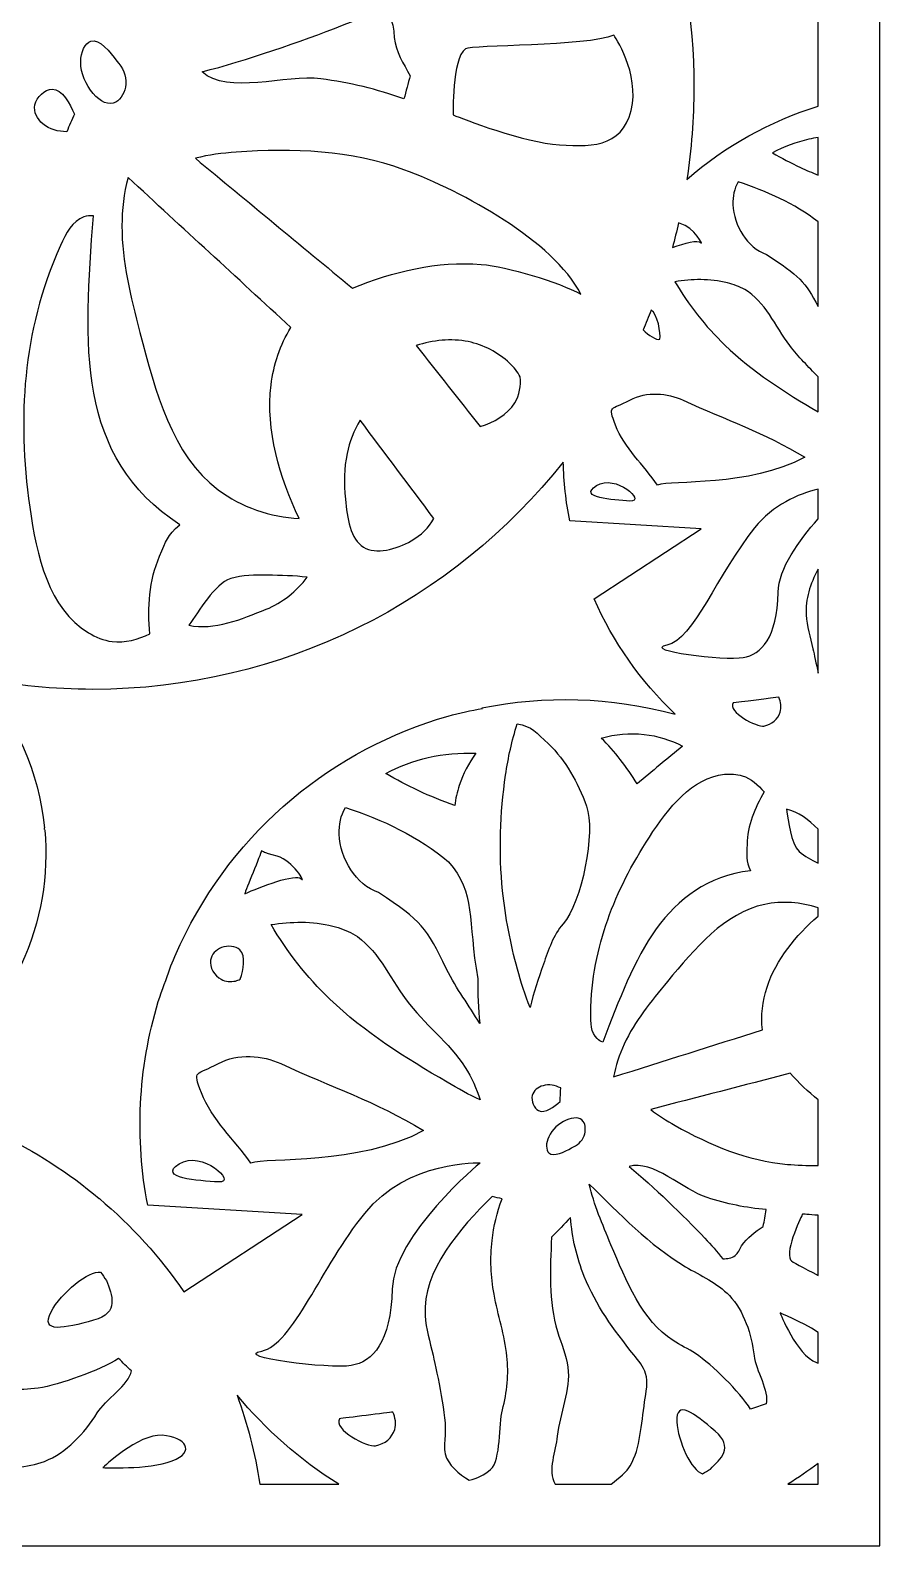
# Model space of a CAD drawing. Header units: centimetres. Extents: x -9.2 to 2.6, y -11.7 to 11.9.
# Drawn here: x -3.39 to 2.58, y -11.68 to -1.03 of the extents above; entities that cross this region are included whole.
import ezdxf

# ---------------------------------------------------------------- set-up
doc = ezdxf.new("R2010")
doc.units = ezdxf.units.CM
doc.header["$MEASUREMENT"] = 0
doc.layers.add('layer 1', color=7, linetype='Continuous')

msp = doc.modelspace()

# ---------------------------------------------------------------- linework, layer by layer
at = {"layer": 'layer 1', "color": 30}
for points, knots in [([(-9.24552, 11.89892), (-9.24552, 11.89892), (2.57773, 11.89892), (2.57773, 11.89892), (2.57773, 11.89892), (2.57773, 11.89892), (2.57773, -11.68274), (2.57773, -11.68274), (2.57773, -11.68274), (2.57773, -11.68274), (-9.24552, -11.68274), (-9.24552, -11.68274), (-9.24552, -11.68274), (-9.24552, -11.68274), (-9.24552, 11.89892), (-9.24552, 11.89892)], [0, 0, 0, 0, 0.2, 0.2, 0.2, 0.2, 0.4, 0.4, 0.4, 0.4, 0.6, 0.6, 0.6, 0.6, 1, 1, 1, 1]), ([(2.14501, 0.64787), (2.14501, 0.64787), (2.14501, -1.55919), (2.14501, -1.55919), (2.14501, -1.55919), (1.80773, -1.66416), (1.49268, -1.8389), (1.22296, -2.07492), (1.22296, -2.07492), (1.25539, -1.86361), (1.27225, -1.64718), (1.27225, -1.42678), (1.27225, -1.42678), (1.27225, -0.45557), (0.94571, 0.43924), (0.39686, 1.15359), (0.39686, 1.15359), (0.53638, 1.04793), (0.68902, 0.95518), (0.85385, 0.87799), (0.85385, 0.87799), (1.27171, 0.68229), (1.71582, 0.61067), (2.14501, 0.64787)], [0, 0, 0, 0, 0.14285714, 0.14285714, 0.14285714, 0.14285714, 0.28571429, 0.28571429, 0.28571429, 0.28571429, 0.42857143, 0.42857143, 0.42857143, 0.42857143, 0.57142857, 0.57142857, 0.57142857, 0.57142857, 0.71428571, 0.71428571, 0.71428571, 0.71428571, 1, 1, 1, 1]), ([(-1.34877, -1.36731), (-1.14976, -1.39253), (-0.95354, -1.44014), (-0.76544, -1.50835), (-0.76544, -1.50835), (-0.75077, -1.45381), (-0.73598, -1.3993), (-0.7213, -1.34473), (-0.7213, -1.34473), (-0.7687, -1.26022), (-0.82243, -1.17519), (-0.83377, -1.07671), (-0.83377, -1.07671), (-0.83827, -1.03752), (-0.83613, -0.99621), (-0.85254, -0.96262), (-0.85254, -0.96262), (-0.87063, -0.9258), (-0.91107, -0.89824), (-0.94975, -0.88121), (-0.94975, -0.88121), (-1.03014, -0.92219), (-1.1134, -0.95749), (-1.19746, -0.99062), (-1.19746, -0.99062), (-1.48837, -1.10532), (-1.88158, -1.2407), (-2.18447, -1.31757), (-2.18447, -1.31757), (-2.00619, -1.48263), (-1.59609, -1.33609), (-1.34877, -1.36731)], [0, 0, 0, 0, 0.11111111, 0.11111111, 0.11111111, 0.11111111, 0.22222222, 0.22222222, 0.22222222, 0.22222222, 0.33333333, 0.33333333, 0.33333333, 0.33333333, 0.44444444, 0.44444444, 0.44444444, 0.44444444, 0.55555556, 0.55555556, 0.55555556, 0.55555556, 0.66666667, 0.66666667, 0.66666667, 0.66666667, 0.77777778, 0.77777778, 0.77777778, 0.77777778, 1, 1, 1, 1]), ([(-0.41897, -1.62123), (-0.41897, -1.62123), (-0.42991, -1.22591), (-0.33325, -1.1567), (-0.33325, -1.1567), (-0.29046, -1.12605), (0.51642, -1.1411), (0.7099, -1.06022), (0.7099, -1.06022), (0.7099, -1.06022), (0.89565, -1.3278), (0.83116, -1.58977), (0.83116, -1.58977), (0.76668, -1.85174), (0.53898, -1.8528), (0.27834, -1.82539), (0.27834, -1.82539), (0.01772, -1.79791), (-0.41897, -1.62123), (-0.41897, -1.62123)], [0, 0, 0, 0, 0.16666667, 0.16666667, 0.16666667, 0.16666667, 0.33333333, 0.33333333, 0.33333333, 0.33333333, 0.5, 0.5, 0.5, 0.5, 0.66666667, 0.66666667, 0.66666667, 0.66666667, 1, 1, 1, 1]), ([(-2.78201, -1.24283), (-2.82887, -1.17825), (-2.90613, -1.08379), (-2.96602, -1.10184), (-2.96602, -1.10184), (-3.00654, -1.11405), (-3.03578, -1.17923), (-3.03649, -1.24795), (-3.03649, -1.24795), (-3.03797, -1.40733), (-2.88561, -1.58586), (-2.78927, -1.53165), (-2.78927, -1.53165), (-2.75246, -1.51093), (-2.72382, -1.45631), (-2.72023, -1.40555), (-2.72023, -1.40555), (-2.71567, -1.34221), (-2.74285, -1.28808), (-2.78201, -1.24283)], [0, 0, 0, 0, 0.16666667, 0.16666667, 0.16666667, 0.16666667, 0.33333333, 0.33333333, 0.33333333, 0.33333333, 0.5, 0.5, 0.5, 0.5, 0.66666667, 0.66666667, 0.66666667, 0.66666667, 1, 1, 1, 1]), ([(-3.08167, -1.61463), (-3.11263, -1.54314), (-3.1656, -1.43876), (-3.23762, -1.44037), (-3.23762, -1.44037), (-3.28801, -1.44145), (-3.34779, -1.49451), (-3.35922, -1.55018), (-3.35922, -1.55018), (-3.36932, -1.59943), (-3.3416, -1.65069), (-3.3033, -1.68404), (-3.3033, -1.68404), (-3.25648, -1.72474), (-3.19388, -1.73874), (-3.13484, -1.73894), (-3.13484, -1.73894), (-3.1171, -1.69749), (-3.09936, -1.65604), (-3.08167, -1.61463)], [0, 0, 0, 0, 0.16666667, 0.16666667, 0.16666667, 0.16666667, 0.33333333, 0.33333333, 0.33333333, 0.33333333, 0.5, 0.5, 0.5, 0.5, 0.66666667, 0.66666667, 0.66666667, 0.66666667, 1, 1, 1, 1]), ([(2.14501, -1.77902), (2.14501, -1.77902), (2.14501, -2.04384), (2.14501, -2.04384), (2.14501, -2.04384), (2.10292, -2.02699), (2.0613, -2.00899), (2.02022, -1.98982), (2.02022, -1.98982), (1.9537, -1.95869), (1.88854, -1.92453), (1.82528, -1.8872), (1.82528, -1.8872), (1.9055, -1.84464), (1.99162, -1.812), (2.08042, -1.79163), (2.08042, -1.79163), (2.10181, -1.78673), (2.12334, -1.78252), (2.14501, -1.77902)], [0, 0, 0, 0, 0.16666667, 0.16666667, 0.16666667, 0.16666667, 0.33333333, 0.33333333, 0.33333333, 0.33333333, 0.5, 0.5, 0.5, 0.5, 0.66666667, 0.66666667, 0.66666667, 0.66666667, 1, 1, 1, 1]), ([(0.47846, -2.88132), (0.31813, -2.79451), (-0.03917, -2.68749), (-0.22242, -2.672), (-0.22242, -2.672), (-0.53035, -2.64614), (-0.84354, -2.72217), (-1.12647, -2.84012), (-1.12647, -2.84012), (-1.49461, -2.5353), (-1.86277, -2.23059), (-2.23086, -1.9258), (-2.23086, -1.9258), (-2.13769, -1.90002), (-2.04122, -1.89026), (-1.94391, -1.88313), (-1.94391, -1.88313), (-1.54684, -1.854), (-1.13588, -1.86909), (-0.76627, -2.00621), (-0.76627, -2.00621), (-0.34588, -2.1622), (0.28027, -2.50384), (0.47846, -2.88132)], [0, 0, 0, 0, 0.14285714, 0.14285714, 0.14285714, 0.14285714, 0.28571429, 0.28571429, 0.28571429, 0.28571429, 0.42857143, 0.42857143, 0.42857143, 0.42857143, 0.57142857, 0.57142857, 0.57142857, 0.57142857, 0.71428571, 0.71428571, 0.71428571, 0.71428571, 1, 1, 1, 1]), ([(-2.70401, -2.06135), (-2.32252, -2.41286), (-1.94096, -2.76438), (-1.55946, -3.11592), (-1.55946, -3.11592), (-1.636, -3.2359), (-1.68121, -3.37689), (-1.69886, -3.51954), (-1.69886, -3.51954), (-1.73832, -3.84042), (-1.63831, -4.17001), (-1.50122, -4.45922), (-1.50122, -4.45922), (-1.70217, -4.45014), (-1.91085, -4.37766), (-2.06999, -4.25745), (-2.06999, -4.25745), (-2.39597, -4.01128), (-2.51421, -3.56494), (-2.62086, -3.15093), (-2.62086, -3.15093), (-2.68645, -2.89632), (-2.74766, -2.65395), (-2.74712, -2.40149), (-2.74712, -2.40149), (-2.74685, -2.28751), (-2.73406, -2.17158), (-2.70401, -2.06135)], [0, 0, 0, 0, 0.125, 0.125, 0.125, 0.125, 0.25, 0.25, 0.25, 0.25, 0.375, 0.375, 0.375, 0.375, 0.5, 0.5, 0.5, 0.5, 0.625, 0.625, 0.625, 0.625, 0.75, 0.75, 0.75, 0.75, 1, 1, 1, 1]), ([(2.14501, -2.37216), (2.14501, -2.37216), (2.14501, -2.96855), (2.14501, -2.96855), (2.14501, -2.96855), (2.05644, -2.79493), (2.00939, -2.75168), (1.7824, -2.60123), (1.7824, -2.60123), (1.64721, -2.55546), (1.55263, -2.39844), (1.5468, -2.25152), (1.5468, -2.25152), (1.54455, -2.19442), (1.55575, -2.13885), (1.58331, -2.09172), (1.58331, -2.09172), (1.78217, -2.15574), (1.97847, -2.24416), (2.14501, -2.37216)], [0, 0, 0, 0, 0.16666667, 0.16666667, 0.16666667, 0.16666667, 0.33333333, 0.33333333, 0.33333333, 0.33333333, 0.5, 0.5, 0.5, 0.5, 0.66666667, 0.66666667, 0.66666667, 0.66666667, 1, 1, 1, 1]), ([(-2.9472, -2.33158), (-3.01736, -3.23313), (-3.07185, -4.02919), (-2.34046, -4.50245), (-2.34046, -4.50245), (-2.42972, -4.58039), (-2.43564, -4.61462), (-2.48299, -4.72434), (-2.48299, -4.72434), (-2.55627, -4.89422), (-2.56919, -5.08791), (-2.55075, -5.27041), (-2.55075, -5.27041), (-2.6325, -5.30892), (-2.72664, -5.33566), (-2.81649, -5.32416), (-2.81649, -5.32416), (-2.87526, -5.31671), (-2.9321, -5.29291), (-2.98265, -5.26242), (-2.98265, -5.26242), (-3.26079, -5.09443), (-3.34735, -4.72251), (-3.395, -4.37843), (-3.395, -4.37843), (-3.44012, -4.05291), (-3.45034, -3.75222), (-3.4211, -3.4562), (-3.4211, -3.4562), (-3.39117, -3.15211), (-3.3196, -2.85299), (-3.17931, -2.54002), (-3.17931, -2.54002), (-3.14074, -2.45398), (-3.09699, -2.36699), (-3.0149, -2.33809), (-3.0149, -2.33809), (-2.99348, -2.33051), (-2.96939, -2.32697), (-2.9472, -2.33158)], [0, 0, 0, 0, 0.09090909, 0.09090909, 0.09090909, 0.09090909, 0.18181818, 0.18181818, 0.18181818, 0.18181818, 0.27272727, 0.27272727, 0.27272727, 0.27272727, 0.36363636, 0.36363636, 0.36363636, 0.36363636, 0.45454545, 0.45454545, 0.45454545, 0.45454545, 0.54545455, 0.54545455, 0.54545455, 0.54545455, 0.63636364, 0.63636364, 0.63636364, 0.63636364, 0.72727273, 0.72727273, 0.72727273, 0.72727273, 0.81818182, 0.81818182, 0.81818182, 0.81818182, 1, 1, 1, 1]), ([(1.16441, -2.38071), (1.16441, -2.38071), (1.17557, -2.38375), (1.17557, -2.38375), (1.17557, -2.38375), (1.27079, -2.40944), (1.35015, -2.55116), (1.31909, -2.51796), (1.31909, -2.51796), (1.29982, -2.49731), (1.20899, -2.52138), (1.12111, -2.55248), (1.12111, -2.55248), (1.13671, -2.4957), (1.15114, -2.43842), (1.16441, -2.38071)], [0, 0, 0, 0, 0.2, 0.2, 0.2, 0.2, 0.4, 0.4, 0.4, 0.4, 0.6, 0.6, 0.6, 0.6, 1, 1, 1, 1]), ([(2.14501, -3.46219), (2.14501, -3.46219), (2.14501, -3.70972), (2.14501, -3.70972), (2.14501, -3.70972), (1.91304, -3.57279), (1.68389, -3.42605), (1.49024, -3.23997), (1.49024, -3.23997), (1.35255, -3.10762), (1.23285, -2.95536), (1.1385, -2.79348), (1.1385, -2.79348), (1.25791, -2.77553), (1.38417, -2.7701), (1.50858, -2.80214), (1.50858, -2.80214), (1.55049, -2.81297), (1.59221, -2.82798), (1.62907, -2.84895), (1.62907, -2.84895), (1.77296, -2.931), (1.84289, -3.10406), (1.94672, -3.24337), (1.94672, -3.24337), (2.00642, -3.32344), (2.07731, -3.39227), (2.14501, -3.46219)], [0, 0, 0, 0, 0.125, 0.125, 0.125, 0.125, 0.25, 0.25, 0.25, 0.25, 0.375, 0.375, 0.375, 0.375, 0.5, 0.5, 0.5, 0.5, 0.625, 0.625, 0.625, 0.625, 0.75, 0.75, 0.75, 0.75, 1, 1, 1, 1]), ([(0.9147, -3.13324), (0.93494, -3.08725), (0.95438, -3.04082), (0.97302, -2.99399), (0.97302, -2.99399), (1.01399, -3.01531), (1.04393, -3.1612), (1.03174, -3.19856), (1.03174, -3.19856), (1.00982, -3.20656), (0.95103, -3.16814), (0.9147, -3.13324)], [0, 0, 0, 0, 0.25, 0.25, 0.25, 0.25, 0.5, 0.5, 0.5, 0.5, 1, 1, 1, 1]), ([(0.0523, -3.46329), (0.05752, -3.52504), (0.04539, -3.59167), (0.01371, -3.64523), (0.01371, -3.64523), (-0.03634, -3.73004), (-0.13511, -3.78233), (-0.22859, -3.8123), (-0.22859, -3.8123), (-0.3785, -3.6224), (-0.52841, -3.43249), (-0.67832, -3.24259), (-0.67832, -3.24259), (-0.56243, -3.20481), (-0.43411, -3.19056), (-0.31356, -3.21536), (-0.31356, -3.21536), (-0.20559, -3.23752), (-0.10382, -3.29102), (-0.02349, -3.36689), (-0.02349, -3.36689), (0.00665, -3.39537), (0.03367, -3.4269), (0.0523, -3.46329)], [0, 0, 0, 0, 0.14285714, 0.14285714, 0.14285714, 0.14285714, 0.28571429, 0.28571429, 0.28571429, 0.28571429, 0.42857143, 0.42857143, 0.42857143, 0.42857143, 0.57142857, 0.57142857, 0.57142857, 0.57142857, 0.71428571, 0.71428571, 0.71428571, 0.71428571, 1, 1, 1, 1]), ([(2.05245, -4.02829), (1.75737, -3.85059), (1.50481, -3.7691), (1.19625, -3.62693), (1.19625, -3.62693), (1.08753, -3.57681), (0.9403, -3.56239), (0.82284, -3.62634), (0.82284, -3.62634), (0.68918, -3.69901), (0.66462, -3.65696), (0.72164, -3.80259), (0.72164, -3.80259), (0.78411, -3.96223), (0.91864, -4.08331), (1.01715, -4.22374), (1.01715, -4.22374), (1.11649, -4.18658), (1.65655, -4.2405), (2.05245, -4.02829)], [0, 0, 0, 0, 0.16666667, 0.16666667, 0.16666667, 0.16666667, 0.33333333, 0.33333333, 0.33333333, 0.33333333, 0.5, 0.5, 0.5, 0.5, 0.66666667, 0.66666667, 0.66666667, 0.66666667, 1, 1, 1, 1]), ([(-1.07353, -3.76674), (-0.90071, -3.99768), (-0.72779, -4.22867), (-0.55491, -4.45966), (-0.55491, -4.45966), (-0.59209, -4.52396), (-0.64419, -4.5759), (-0.71347, -4.6162), (-0.71347, -4.6162), (-0.81885, -4.67751), (-0.96394, -4.71191), (-1.04962, -4.66054), (-1.04962, -4.66054), (-1.14073, -4.60594), (-1.16458, -4.45435), (-1.17623, -4.32287), (-1.17623, -4.32287), (-1.18653, -4.20622), (-1.18723, -4.10545), (-1.16521, -4.00292), (-1.16521, -4.00292), (-1.14784, -3.92185), (-1.11621, -3.83964), (-1.07353, -3.76674)], [0, 0, 0, 0, 0.14285714, 0.14285714, 0.14285714, 0.14285714, 0.28571429, 0.28571429, 0.28571429, 0.28571429, 0.42857143, 0.42857143, 0.42857143, 0.42857143, 0.57142857, 0.57142857, 0.57142857, 0.57142857, 0.71428571, 0.71428571, 0.71428571, 0.71428571, 1, 1, 1, 1]), ([(0.35392, -4.06194), (0.35774, -4.20143), (0.37307, -4.33984), (0.39934, -4.47575), (0.39934, -4.47575), (0.39934, -4.47575), (1.32382, -4.53081), (1.32382, -4.53081), (1.32382, -4.53081), (1.32382, -4.53081), (0.57134, -5.02506), (0.57134, -5.02506), (0.57134, -5.02506), (0.70463, -5.32645), (0.89651, -5.60262), (1.14014, -5.83484), (1.14014, -5.83484), (0.68772, -5.71237), (0.22315, -5.70204), (-0.21876, -5.79101), (-0.21876, -5.79101), (-0.21876, -5.79101), (-0.21249, -5.79497), (-0.21249, -5.79497), (-0.21249, -5.79497), (-0.29357, -5.80832), (-0.37448, -5.82642), (-0.45482, -5.84849), (-0.45482, -5.84849), (-1.25496, -6.07827), (-1.95605, -6.64026), (-2.33717, -7.45438), (-2.33717, -7.45438), (-2.36404, -7.51145), (-2.38857, -7.56904), (-2.41145, -7.62688), (-2.41145, -7.62688), (-2.43327, -7.69531), (-2.46378, -7.77351), (-2.49138, -7.85579), (-2.49138, -7.85579), (-2.636, -8.33118), (-2.65598, -8.82222), (-2.56583, -9.28836), (-2.56583, -9.28836), (-2.56583, -9.28836), (-1.48149, -9.35292), (-1.48149, -9.35292), (-1.48149, -9.35292), (-1.48149, -9.35292), (-2.31152, -9.8981), (-2.31152, -9.8981), (-2.31152, -9.8981), (-2.47934, -9.65307), (-2.67952, -9.43207), (-2.90598, -9.24137), (-2.90598, -9.24137), (-2.90598, -9.24137), (-2.90631, -9.24104), (-2.90631, -9.24104), (-2.90631, -9.24104), (-3.33631, -8.87909), (-3.86076, -8.62628), (-4.43721, -8.52532), (-4.43721, -8.52532), (-4.01991, -8.35773), (-3.66237, -8.03752), (-3.4564, -7.59769), (-3.4564, -7.59769), (-3.31277, -7.29112), (-3.26106, -6.96517), (-3.28971, -6.65086), (-3.28971, -6.65086), (-3.29142, -6.64813), (-3.2927, -6.64554), (-3.29332, -6.64318), (-3.29332, -6.64318), (-3.29438, -6.63927), (-3.29355, -6.63606), (-3.29137, -6.63347), (-3.29137, -6.63347), (-3.33048, -6.24496), (-3.49257, -5.87522), (-3.75649, -5.58324), (-3.75649, -5.58324), (-3.4956, -5.63384), (-3.2262, -5.66039), (-2.95058, -5.66039), (-2.95058, -5.66039), (-1.61246, -5.66039), (-0.41978, -5.03586), (0.35392, -4.06194)], [0, 0, 0, 0, 0.04166667, 0.04166667, 0.04166667, 0.04166667, 0.08333333, 0.08333333, 0.08333333, 0.08333333, 0.125, 0.125, 0.125, 0.125, 0.16666667, 0.16666667, 0.16666667, 0.16666667, 0.20833333, 0.20833333, 0.20833333, 0.20833333, 0.25, 0.25, 0.25, 0.25, 0.29166667, 0.29166667, 0.29166667, 0.29166667, 0.33333333, 0.33333333, 0.33333333, 0.33333333, 0.375, 0.375, 0.375, 0.375, 0.41666667, 0.41666667, 0.41666667, 0.41666667, 0.45833333, 0.45833333, 0.45833333, 0.45833333, 0.5, 0.5, 0.5, 0.5, 0.54166667, 0.54166667, 0.54166667, 0.54166667, 0.58333333, 0.58333333, 0.58333333, 0.58333333, 0.625, 0.625, 0.625, 0.625, 0.66666667, 0.66666667, 0.66666667, 0.66666667, 0.70833333, 0.70833333, 0.70833333, 0.70833333, 0.75, 0.75, 0.75, 0.75, 0.79166667, 0.79166667, 0.79166667, 0.79166667, 0.83333333, 0.83333333, 0.83333333, 0.83333333, 0.875, 0.875, 0.875, 0.875, 0.91666667, 0.91666667, 0.91666667, 0.91666667, 1, 1, 1, 1]), ([(0.5873, -4.22751), (0.45311, -4.31278), (0.70372, -4.32968), (0.82304, -4.33608), (0.82304, -4.33608), (0.94224, -4.34246), (0.7215, -4.1422), (0.5873, -4.22751)], [0, 0, 0, 0, 0.33333333, 0.33333333, 0.33333333, 0.33333333, 1, 1, 1, 1]), ([(2.14501, -4.2521), (2.14501, -4.2521), (2.14501, -4.46237), (2.14501, -4.46237), (2.14501, -4.46237), (2.00963, -4.61359), (1.86791, -4.81089), (1.86381, -4.97752), (1.86381, -4.97752), (1.85594, -5.29851), (1.74737, -5.41506), (1.61885, -5.43692), (1.61885, -5.43692), (1.4904, -5.45881), (0.89887, -5.38636), (1.0826, -5.35028), (1.0826, -5.35028), (1.26635, -5.31424), (1.44127, -4.8447), (1.69914, -4.5244), (1.69914, -4.5244), (1.82924, -4.36291), (2.00383, -4.28734), (2.14501, -4.2521)], [0, 0, 0, 0, 0.14285714, 0.14285714, 0.14285714, 0.14285714, 0.28571429, 0.28571429, 0.28571429, 0.28571429, 0.42857143, 0.42857143, 0.42857143, 0.42857143, 0.57142857, 0.57142857, 0.57142857, 0.57142857, 0.71428571, 0.71428571, 0.71428571, 0.71428571, 1, 1, 1, 1]), ([(-1.44523, -4.87224), (-1.51905, -4.96971), (-1.62037, -5.05137), (-1.73459, -5.09751), (-1.73459, -5.09751), (-1.90065, -5.16451), (-2.1033, -5.24904), (-2.27645, -5.2094), (-2.27645, -5.2094), (-2.20433, -5.10985), (-2.09788, -4.92055), (-1.98292, -4.8819), (-1.98292, -4.8819), (-1.90186, -4.85464), (-1.81203, -4.85621), (-1.72418, -4.85772), (-1.72418, -4.85772), (-1.62976, -4.85928), (-1.53763, -4.8608), (-1.44523, -4.87224)], [0, 0, 0, 0, 0.16666667, 0.16666667, 0.16666667, 0.16666667, 0.33333333, 0.33333333, 0.33333333, 0.33333333, 0.5, 0.5, 0.5, 0.5, 0.66666667, 0.66666667, 0.66666667, 0.66666667, 1, 1, 1, 1]), ([(2.14501, -4.81601), (2.14501, -4.81601), (2.14501, -5.54551), (2.14501, -5.54551), (2.14501, -5.54551), (2.13188, -5.47909), (2.11807, -5.41766), (2.10862, -5.37463), (2.10862, -5.37463), (2.09106, -5.29504), (2.06561, -5.2155), (2.06101, -5.13681), (2.06101, -5.13681), (2.05461, -5.02698), (2.08885, -4.9187), (2.14501, -4.81601)], [0, 0, 0, 0, 0.2, 0.2, 0.2, 0.2, 0.4, 0.4, 0.4, 0.4, 0.6, 0.6, 0.6, 0.6, 1, 1, 1, 1]), ([(1.86837, -5.7163), (1.8829, -5.74835), (1.88883, -5.78748), (1.87897, -5.82137), (1.87897, -5.82137), (1.8649, -5.8696), (1.81898, -5.90698), (1.76422, -5.91868), (1.76422, -5.91868), (1.71541, -5.9291), (1.50674, -5.81859), (1.54912, -5.75576), (1.54912, -5.75576), (1.57523, -5.75211), (1.84225, -5.71991), (1.86837, -5.7163)], [0, 0, 0, 0, 0.2, 0.2, 0.2, 0.2, 0.4, 0.4, 0.4, 0.4, 0.6, 0.6, 0.6, 0.6, 1, 1, 1, 1]), ([(0.12089, -7.89803), (0.14451, -7.79425), (0.17999, -7.69503), (0.21513, -7.59299), (0.21513, -7.59299), (0.24981, -7.49246), (0.28414, -7.38903), (0.35309, -7.31042), (0.35309, -7.31042), (0.48438, -7.16087), (0.5826, -6.65998), (0.51774, -6.48202), (0.51774, -6.48202), (0.45431, -6.30815), (0.37166, -6.16372), (0.25033, -6.04263), (0.25033, -6.04263), (0.16451, -5.96721), (0.13377, -5.91728), (0.03089, -5.90397), (0.03089, -5.90397), (-0.00789, -6.02041), (-0.03268, -6.14137), (-0.05084, -6.26329), (-0.05084, -6.26329), (-0.09115, -6.53253), (-0.09914, -6.80681), (-0.07177, -7.07717), (-0.07177, -7.07717), (-0.05301, -7.26305), (-0.01746, -7.44716), (0.03173, -7.62753), (0.03173, -7.62753), (0.05692, -7.71925), (0.08533, -7.80997), (0.12089, -7.89803)], [0, 0, 0, 0, 0.1, 0.1, 0.1, 0.1, 0.2, 0.2, 0.2, 0.2, 0.3, 0.3, 0.3, 0.3, 0.4, 0.4, 0.4, 0.4, 0.5, 0.5, 0.5, 0.5, 0.6, 0.6, 0.6, 0.6, 0.7, 0.7, 0.7, 0.7, 0.8, 0.8, 0.8, 0.8, 1, 1, 1, 1]), ([(0.87267, -6.32485), (0.97932, -6.23647), (1.08594, -6.14794), (1.19261, -6.05945), (1.19261, -6.05945), (1.10858, -6.01654), (1.01622, -5.98746), (0.92196, -5.97715), (0.92196, -5.97715), (0.82123, -5.9662), (0.71826, -5.97667), (0.62111, -6.00265), (0.62111, -6.00265), (0.66876, -6.05025), (0.71368, -6.10075), (0.75517, -6.15382), (0.75517, -6.15382), (0.79788, -6.2083), (0.83713, -6.26562), (0.87267, -6.32485)], [0, 0, 0, 0, 0.16666667, 0.16666667, 0.16666667, 0.16666667, 0.33333333, 0.33333333, 0.33333333, 0.33333333, 0.5, 0.5, 0.5, 0.5, 0.66666667, 0.66666667, 0.66666667, 0.66666667, 1, 1, 1, 1]), ([(-0.4068, -6.47794), (-0.40307, -6.42975), (-0.39246, -6.38192), (-0.37705, -6.33577), (-0.37705, -6.33577), (-0.35034, -6.25535), (-0.30928, -6.17987), (-0.26118, -6.11041), (-0.26118, -6.11041), (-0.37249, -6.10575), (-0.48507, -6.11514), (-0.59409, -6.14011), (-0.59409, -6.14011), (-0.6982, -6.16398), (-0.79921, -6.20228), (-0.89331, -6.25216), (-0.89331, -6.25216), (-0.81915, -6.29597), (-0.74273, -6.33604), (-0.66469, -6.37253), (-0.66469, -6.37253), (-0.58051, -6.41182), (-0.49431, -6.44699), (-0.4068, -6.47794)], [0, 0, 0, 0, 0.14285714, 0.14285714, 0.14285714, 0.14285714, 0.28571429, 0.28571429, 0.28571429, 0.28571429, 0.42857143, 0.42857143, 0.42857143, 0.42857143, 0.57142857, 0.57142857, 0.57142857, 0.57142857, 0.71428571, 0.71428571, 0.71428571, 0.71428571, 1, 1, 1, 1]), ([(0.63313, -8.14085), (0.85806, -7.54389), (1.06136, -7.01909), (1.67014, -6.93563), (1.67014, -6.93563), (1.63648, -6.85917), (1.64296, -6.83549), (1.64549, -6.75129), (1.64549, -6.75129), (1.64953, -6.62074), (1.6992, -6.49319), (1.76557, -6.38216), (1.76557, -6.38216), (1.72492, -6.33308), (1.67275, -6.28785), (1.61195, -6.26829), (1.61195, -6.26829), (1.57217, -6.25552), (1.52867, -6.25363), (1.48731, -6.25802), (1.48731, -6.25802), (1.25939, -6.28214), (1.09281, -6.49378), (0.95941, -6.6993), (0.95941, -6.6993), (0.83326, -6.89376), (0.73675, -7.08276), (0.66686, -7.28067), (0.66686, -7.28067), (0.59489, -7.48385), (0.55114, -7.6963), (0.54717, -7.93826), (0.54717, -7.93826), (0.54612, -8.00475), (0.54802, -8.07336), (0.5918, -8.11639), (0.5918, -8.11639), (0.60324, -8.12761), (0.61749, -8.13711), (0.63313, -8.14085)], [0, 0, 0, 0, 0.09090909, 0.09090909, 0.09090909, 0.09090909, 0.18181818, 0.18181818, 0.18181818, 0.18181818, 0.27272727, 0.27272727, 0.27272727, 0.27272727, 0.36363636, 0.36363636, 0.36363636, 0.36363636, 0.45454545, 0.45454545, 0.45454545, 0.45454545, 0.54545455, 0.54545455, 0.54545455, 0.54545455, 0.63636364, 0.63636364, 0.63636364, 0.63636364, 0.72727273, 0.72727273, 0.72727273, 0.72727273, 0.81818182, 0.81818182, 0.81818182, 0.81818182, 1, 1, 1, 1]), ([(-0.2331, -8.01063), (-0.24278, -7.90627), (-0.24672, -7.80131), (-0.24694, -7.69643), (-0.24694, -7.69643), (-0.31894, -7.28118), (-0.25767, -7.0889), (-0.45272, -6.87432), (-0.45272, -6.87432), (-0.66102, -6.69499), (-0.9172, -6.57577), (-1.17715, -6.49209), (-1.17715, -6.49209), (-1.20944, -6.54737), (-1.22264, -6.61249), (-1.21995, -6.6795), (-1.21995, -6.6795), (-1.21315, -6.85181), (-1.10223, -7.03597), (-0.94361, -7.0897), (-0.94361, -7.0897), (-0.63584, -7.29366), (-0.61014, -7.32962), (-0.46517, -7.62803), (-0.46517, -7.62803), (-0.39606, -7.77032), (-0.30798, -7.8816), (-0.2331, -8.01063)], [0, 0, 0, 0, 0.125, 0.125, 0.125, 0.125, 0.25, 0.25, 0.25, 0.25, 0.375, 0.375, 0.375, 0.375, 0.5, 0.5, 0.5, 0.5, 0.625, 0.625, 0.625, 0.625, 0.75, 0.75, 0.75, 0.75, 1, 1, 1, 1]), ([(2.14501, -6.6428), (2.14501, -6.6428), (2.14501, -6.88175), (2.14501, -6.88175), (2.14501, -6.88175), (2.09677, -6.85979), (2.04929, -6.83577), (2.01211, -6.8002), (2.01211, -6.8002), (1.95022, -6.74109), (1.93881, -6.58833), (1.92262, -6.50316), (1.92262, -6.50316), (2.00502, -6.52102), (2.07912, -6.57873), (2.14501, -6.6428)], [0, 0, 0, 0, 0.2, 0.2, 0.2, 0.2, 0.4, 0.4, 0.4, 0.4, 0.6, 0.6, 0.6, 0.6, 1, 1, 1, 1]), ([(-1.76638, -6.79514), (-1.74906, -6.80411), (-1.76701, -6.80443), (-1.65541, -6.83463), (-1.65541, -6.83463), (-1.54371, -6.86472), (-1.45066, -7.03097), (-1.48706, -6.992), (-1.48706, -6.992), (-1.52344, -6.95301), (-1.77801, -7.0503), (-1.88462, -7.09863), (-1.88462, -7.09863), (-1.87804, -7.07419), (-1.77234, -6.82132), (-1.76638, -6.79514)], [0, 0, 0, 0, 0.2, 0.2, 0.2, 0.2, 0.4, 0.4, 0.4, 0.4, 0.6, 0.6, 0.6, 0.6, 1, 1, 1, 1]), ([(2.14501, -7.19632), (2.14501, -7.19632), (2.14501, -7.25539), (2.14501, -7.25539), (2.14501, -7.25539), (1.98975, -7.392), (1.85017, -7.55885), (1.78596, -7.75548), (1.78596, -7.75548), (1.75448, -7.8519), (1.74124, -7.95547), (1.75422, -8.055), (1.75422, -8.055), (1.40534, -8.16539), (1.05647, -8.27582), (0.70759, -8.38617), (0.70759, -8.38617), (0.72141, -8.30676), (0.74787, -8.2289), (0.78175, -8.15595), (0.78175, -8.15595), (0.85705, -7.99467), (0.96865, -7.85814), (1.08677, -7.71506), (1.08677, -7.71506), (1.27873, -7.48249), (1.48774, -7.23273), (1.76962, -7.173), (1.76962, -7.173), (1.89074, -7.14735), (2.02518, -7.15675), (2.14501, -7.19632)], [0, 0, 0, 0, 0.11111111, 0.11111111, 0.11111111, 0.11111111, 0.22222222, 0.22222222, 0.22222222, 0.22222222, 0.33333333, 0.33333333, 0.33333333, 0.33333333, 0.44444444, 0.44444444, 0.44444444, 0.44444444, 0.55555556, 0.55555556, 0.55555556, 0.55555556, 0.66666667, 0.66666667, 0.66666667, 0.66666667, 0.77777778, 0.77777778, 0.77777778, 0.77777778, 1, 1, 1, 1]), ([(-0.2306, -8.548), (-0.25375, -8.46874), (-0.28928, -8.39005), (-0.33513, -8.31903), (-0.33513, -8.31903), (-0.44751, -8.14472), (-0.62159, -8.01623), (-0.75086, -7.84287), (-0.75086, -7.84287), (-0.87267, -7.67944), (-0.95468, -7.47649), (-1.12345, -7.38021), (-1.12345, -7.38021), (-1.16668, -7.35562), (-1.21558, -7.33807), (-1.26481, -7.32538), (-1.26481, -7.32538), (-1.41074, -7.28778), (-1.55881, -7.29413), (-1.69885, -7.31517), (-1.69885, -7.31517), (-1.58821, -7.50506), (-1.44781, -7.68364), (-1.28628, -7.83887), (-1.28628, -7.83887), (-1.0434, -8.07225), (-0.75297, -8.25287), (-0.46177, -8.42304), (-0.46177, -8.42304), (-0.38574, -8.46746), (-0.30976, -8.51116), (-0.2306, -8.548)], [0, 0, 0, 0, 0.11111111, 0.11111111, 0.11111111, 0.11111111, 0.22222222, 0.22222222, 0.22222222, 0.22222222, 0.33333333, 0.33333333, 0.33333333, 0.33333333, 0.44444444, 0.44444444, 0.44444444, 0.44444444, 0.55555556, 0.55555556, 0.55555556, 0.55555556, 0.66666667, 0.66666667, 0.66666667, 0.66666667, 0.77777778, 0.77777778, 0.77777778, 0.77777778, 1, 1, 1, 1]), ([(-1.94909, -7.71159), (-1.98217, -7.71855), (-2.01862, -7.71628), (-2.0498, -7.69956), (-2.0498, -7.69956), (-2.09737, -7.67419), (-2.13291, -7.61506), (-2.1245, -7.5642), (-2.1245, -7.5642), (-2.11827, -7.5258), (-2.08716, -7.49216), (-2.04736, -7.47704), (-2.04736, -7.47704), (-2.00296, -7.46013), (-1.94772, -7.46605), (-1.9189, -7.49329), (-1.9189, -7.49329), (-1.87297, -7.53663), (-1.89394, -7.6339), (-1.91524, -7.69915), (-1.91524, -7.69915), (-1.92655, -7.70323), (-1.93774, -7.70747), (-1.94909, -7.71159)], [0, 0, 0, 0, 0.14285714, 0.14285714, 0.14285714, 0.14285714, 0.28571429, 0.28571429, 0.28571429, 0.28571429, 0.42857143, 0.42857143, 0.42857143, 0.42857143, 0.57142857, 0.57142857, 0.57142857, 0.57142857, 0.71428571, 0.71428571, 0.71428571, 0.71428571, 1, 1, 1, 1]), ([(-0.62685, -8.76352), (-0.97299, -8.55504), (-1.26922, -8.4595), (-1.63113, -8.29277), (-1.63113, -8.29277), (-1.75863, -8.2339), (-1.9314, -8.21703), (-2.06908, -8.29202), (-2.06908, -8.29202), (-2.22588, -8.37724), (-2.25469, -8.32797), (-2.18781, -8.49881), (-2.18781, -8.49881), (-2.11454, -8.68604), (-1.95673, -8.82801), (-1.84122, -8.99276), (-1.84122, -8.99276), (-1.7247, -8.94917), (-1.09124, -9.01243), (-0.62685, -8.76352)], [0, 0, 0, 0, 0.16666667, 0.16666667, 0.16666667, 0.16666667, 0.33333333, 0.33333333, 0.33333333, 0.33333333, 0.5, 0.5, 0.5, 0.5, 0.66666667, 0.66666667, 0.66666667, 0.66666667, 1, 1, 1, 1]), ([(2.14501, -8.54683), (2.14501, -8.54683), (2.14501, -9.00917), (2.14501, -9.00917), (2.14501, -9.00917), (2.0676, -9.00948), (1.99422, -9.00655), (1.92887, -9.00111), (1.92887, -9.00111), (1.6518, -8.97819), (1.3847, -8.86483), (1.13982, -8.7274), (1.13982, -8.7274), (1.07977, -8.69375), (1.02109, -8.65869), (0.96927, -8.61438), (0.96927, -8.61438), (1.29562, -8.52979), (1.62198, -8.44533), (1.9483, -8.36072), (1.9483, -8.36072), (2.00853, -8.42696), (2.0742, -8.49012), (2.14501, -8.54683)], [0, 0, 0, 0, 0.14285714, 0.14285714, 0.14285714, 0.14285714, 0.28571429, 0.28571429, 0.28571429, 0.28571429, 0.42857143, 0.42857143, 0.42857143, 0.42857143, 0.57142857, 0.57142857, 0.57142857, 0.57142857, 0.71428571, 0.71428571, 0.71428571, 0.71428571, 1, 1, 1, 1]), ([(0.33272, -8.55855), (0.29161, -8.59499), (0.22644, -8.64581), (0.18098, -8.62323), (0.18098, -8.62323), (0.14906, -8.60746), (0.12679, -8.55566), (0.1361, -8.51669), (0.1361, -8.51669), (0.14438, -8.48218), (0.17742, -8.45778), (0.21195, -8.44788), (0.21195, -8.44788), (0.25397, -8.43592), (0.29815, -8.4457), (0.33598, -8.46323), (0.33598, -8.46323), (0.33484, -8.49497), (0.3338, -8.52689), (0.33272, -8.55855)], [0, 0, 0, 0, 0.16666667, 0.16666667, 0.16666667, 0.16666667, 0.33333333, 0.33333333, 0.33333333, 0.33333333, 0.5, 0.5, 0.5, 0.5, 0.66666667, 0.66666667, 0.66666667, 0.66666667, 1, 1, 1, 1]), ([(0.41282, -8.88572), (0.36363, -8.91304), (0.28601, -8.95021), (0.25312, -8.92074), (0.25312, -8.92074), (0.23088, -8.90079), (0.23177, -8.85044), (0.25183, -8.80633), (0.25183, -8.80633), (0.2986, -8.70403), (0.44937, -8.63563), (0.49468, -8.69904), (0.49468, -8.69904), (0.51197, -8.72327), (0.51399, -8.76674), (0.50109, -8.80023), (0.50109, -8.80023), (0.48493, -8.84209), (0.45139, -8.86853), (0.41282, -8.88572)], [0, 0, 0, 0, 0.16666667, 0.16666667, 0.16666667, 0.16666667, 0.33333333, 0.33333333, 0.33333333, 0.33333333, 0.5, 0.5, 0.5, 0.5, 0.66666667, 0.66666667, 0.66666667, 0.66666667, 1, 1, 1, 1]), ([(-2.34535, -8.99718), (-2.50279, -9.09722), (-2.20884, -9.117), (-2.06889, -9.12453), (-2.06889, -9.12453), (-1.92905, -9.132), (-2.18799, -8.89713), (-2.34535, -8.99718)], [0, 0, 0, 0, 0.33333333, 0.33333333, 0.33333333, 0.33333333, 1, 1, 1, 1]), ([(-1.7644, -10.31408), (-1.97993, -10.3564), (-1.28613, -10.4414), (-1.13541, -10.41571), (-1.13541, -10.41571), (-0.98469, -10.3901), (-0.85736, -10.25336), (-0.84815, -9.87687), (-0.84815, -9.87687), (-0.83887, -9.5004), (-0.23054, -8.99044), (-0.23054, -8.99044), (-0.23054, -8.99044), (-0.23054, -8.99044), (-0.73865, -8.96975), (-1.04127, -9.34543), (-1.04127, -9.34543), (-1.34373, -9.72112), (-1.54894, -10.27182), (-1.7644, -10.31408)], [0, 0, 0, 0, 0.16666667, 0.16666667, 0.16666667, 0.16666667, 0.33333333, 0.33333333, 0.33333333, 0.33333333, 0.5, 0.5, 0.5, 0.5, 0.66666667, 0.66666667, 0.66666667, 0.66666667, 1, 1, 1, 1]), ([(1.36565, -9.23505), (1.50037, -9.27844), (1.63992, -9.30673), (1.78044, -9.31942), (1.78044, -9.31942), (1.77355, -9.35872), (1.7667, -9.39794), (1.7597, -9.43716), (1.7597, -9.43716), (1.70414, -9.47703), (1.64442, -9.51524), (1.60764, -9.5747), (1.60764, -9.5747), (1.59313, -9.59848), (1.58213, -9.62539), (1.56162, -9.64209), (1.56162, -9.64209), (1.539, -9.66009), (1.50487, -9.66561), (1.47508, -9.66492), (1.47508, -9.66492), (1.43603, -9.61471), (1.39338, -9.5672), (1.3496, -9.5209), (1.3496, -9.5209), (1.19813, -9.36059), (0.98742, -9.15647), (0.81693, -9.01671), (0.81693, -9.01671), (0.98023, -8.96463), (1.19833, -9.18091), (1.36565, -9.23505)], [0, 0, 0, 0, 0.11111111, 0.11111111, 0.11111111, 0.11111111, 0.22222222, 0.22222222, 0.22222222, 0.22222222, 0.33333333, 0.33333333, 0.33333333, 0.33333333, 0.44444444, 0.44444444, 0.44444444, 0.44444444, 0.55555556, 0.55555556, 0.55555556, 0.55555556, 0.66666667, 0.66666667, 0.66666667, 0.66666667, 0.77777778, 0.77777778, 0.77777778, 0.77777778, 1, 1, 1, 1]), ([(1.77966, -10.68518), (1.8042, -10.6009), (1.70698, -10.4454), (1.69534, -10.34785), (1.69534, -10.34785), (1.67737, -10.1961), (1.62404, -10.03157), (1.52131, -9.92315), (1.52131, -9.92315), (1.43757, -9.83495), (1.32097, -9.78405), (1.2133, -9.72085), (1.2133, -9.72085), (0.95676, -9.56986), (0.75084, -9.34802), (0.53652, -9.13956), (0.53652, -9.13956), (0.57009, -9.28436), (0.62834, -9.42055), (0.68925, -9.56621), (0.68925, -9.56621), (0.79554, -9.8198), (0.91056, -10.10181), (1.126, -10.2403), (1.126, -10.2403), (1.17665, -10.27293), (1.23296, -10.29763), (1.28409, -10.33151), (1.28409, -10.33151), (1.4019, -10.40995), (1.59255, -10.6009), (1.67072, -10.7235), (1.67072, -10.7235), (1.70698, -10.71068), (1.74331, -10.69796), (1.77966, -10.68518)], [0, 0, 0, 0, 0.1, 0.1, 0.1, 0.1, 0.2, 0.2, 0.2, 0.2, 0.3, 0.3, 0.3, 0.3, 0.4, 0.4, 0.4, 0.4, 0.5, 0.5, 0.5, 0.5, 0.6, 0.6, 0.6, 0.6, 0.7, 0.7, 0.7, 0.7, 0.8, 0.8, 0.8, 0.8, 1, 1, 1, 1]), ([(-0.30604, -11.22194), (-0.37775, -11.17918), (-0.45649, -11.1161), (-0.47547, -11.03759), (-0.47547, -11.03759), (-0.48486, -10.99828), (-0.47937, -10.95499), (-0.47582, -10.91225), (-0.47582, -10.91225), (-0.46416, -10.77098), (-0.53111, -10.47853), (-0.56095, -10.3427), (-0.56095, -10.3427), (-0.5816, -10.24931), (-0.61147, -10.15605), (-0.61681, -10.0637), (-0.61681, -10.0637), (-0.63501, -9.75181), (-0.37378, -9.45071), (-0.14473, -9.22686), (-0.14473, -9.22686), (-0.12143, -9.23263), (-0.09815, -9.23839), (-0.07493, -9.24425), (-0.07493, -9.24425), (-0.1115, -9.33763), (-0.13517, -9.43643), (-0.14633, -9.53646), (-0.14633, -9.53646), (-0.16043, -9.66219), (-0.15463, -9.78966), (-0.13224, -9.91437), (-0.13224, -9.91437), (-0.10591, -10.0612), (-0.05666, -10.20402), (-0.04133, -10.35033), (-0.04133, -10.35033), (-0.02846, -10.47482), (-0.04007, -10.60188), (-0.07338, -10.72785), (-0.07338, -10.72785), (-0.09932, -10.82635), (-0.08176, -11.08066), (-0.15607, -11.1463), (-0.15607, -11.1463), (-0.19811, -11.18343), (-0.2513, -11.2103), (-0.30604, -11.22194)], [0, 0, 0, 0, 0.07692308, 0.07692308, 0.07692308, 0.07692308, 0.15384615, 0.15384615, 0.15384615, 0.15384615, 0.23076923, 0.23076923, 0.23076923, 0.23076923, 0.30769231, 0.30769231, 0.30769231, 0.30769231, 0.38461538, 0.38461538, 0.38461538, 0.38461538, 0.46153846, 0.46153846, 0.46153846, 0.46153846, 0.53846154, 0.53846154, 0.53846154, 0.53846154, 0.61538462, 0.61538462, 0.61538462, 0.61538462, 0.69230769, 0.69230769, 0.69230769, 0.69230769, 0.76923077, 0.76923077, 0.76923077, 0.76923077, 0.84615385, 0.84615385, 0.84615385, 0.84615385, 1, 1, 1, 1]), ([(0.69017, -11.25002), (0.69017, -11.25002), (0.29777, -11.25002), (0.29777, -11.25002), (0.29777, -11.25002), (0.29777, -11.25002), (0.29763, -11.24978), (0.29763, -11.24978), (0.29763, -11.24978), (0.24199, -11.15022), (0.30109, -11.01628), (0.31231, -10.91329), (0.31231, -10.91329), (0.32981, -10.75045), (0.40624, -10.5864), (0.38718, -10.42842), (0.38718, -10.42842), (0.3769, -10.3441), (0.33926, -10.26144), (0.31387, -10.17686), (0.31387, -10.17686), (0.24927, -9.96229), (0.26227, -9.73501), (0.27223, -9.51368), (0.27223, -9.51368), (0.31675, -9.46726), (0.36136, -9.42074), (0.40578, -9.37428), (0.40578, -9.37428), (0.41553, -9.51601), (0.44898, -9.65834), (0.50187, -9.78954), (0.50187, -9.78954), (0.58254, -9.98972), (0.70815, -10.16354), (0.84928, -10.3396), (0.84928, -10.3396), (0.88336, -10.38207), (0.91837, -10.42491), (0.93287, -10.47259), (0.93287, -10.47259), (0.95133, -10.5333), (0.93675, -10.60241), (0.92604, -10.67173), (0.92604, -10.67173), (0.90151, -10.83192), (0.89735, -10.99352), (0.82477, -11.12051), (0.82477, -11.12051), (0.80275, -11.15903), (0.74495, -11.20728), (0.69017, -11.25002)], [0, 0, 0, 0, 0.07142857, 0.07142857, 0.07142857, 0.07142857, 0.14285714, 0.14285714, 0.14285714, 0.14285714, 0.21428571, 0.21428571, 0.21428571, 0.21428571, 0.28571429, 0.28571429, 0.28571429, 0.28571429, 0.35714286, 0.35714286, 0.35714286, 0.35714286, 0.42857143, 0.42857143, 0.42857143, 0.42857143, 0.5, 0.5, 0.5, 0.5, 0.57142857, 0.57142857, 0.57142857, 0.57142857, 0.64285714, 0.64285714, 0.64285714, 0.64285714, 0.71428571, 0.71428571, 0.71428571, 0.71428571, 0.78571429, 0.78571429, 0.78571429, 0.78571429, 0.85714286, 0.85714286, 0.85714286, 0.85714286, 1, 1, 1, 1]), ([(2.14501, -9.3594), (2.14501, -9.3594), (2.14501, -9.78225), (2.14501, -9.78225), (2.14501, -9.78225), (2.04083, -9.72847), (1.95833, -9.68592), (1.95128, -9.67335), (1.95128, -9.67335), (1.91033, -9.60026), (2.03559, -9.35104), (2.03559, -9.35104), (2.03559, -9.35104), (2.03559, -9.35104), (2.08006, -9.35341), (2.14501, -9.3594)], [0, 0, 0, 0, 0.2, 0.2, 0.2, 0.2, 0.4, 0.4, 0.4, 0.4, 0.6, 0.6, 0.6, 0.6, 1, 1, 1, 1]), ([(-2.85605, -9.81683), (-2.86986, -9.79799), (-2.88351, -9.77873), (-2.897, -9.75908), (-2.897, -9.75908), (-2.97759, -9.74293), (-3.17565, -9.90591), (-3.24444, -10.03733), (-3.24444, -10.03733), (-3.3261, -10.19333), (-3.15262, -10.15418), (-2.94712, -10.09737), (-2.94712, -10.09737), (-2.75922, -10.04546), (-2.81892, -9.92014), (-2.85605, -9.81683)], [0, 0, 0, 0, 0.2, 0.2, 0.2, 0.2, 0.4, 0.4, 0.4, 0.4, 0.6, 0.6, 0.6, 0.6, 1, 1, 1, 1]), ([(2.14501, -10.18237), (2.14501, -10.18237), (2.14501, -10.39925), (2.14501, -10.39925), (2.14501, -10.39925), (2.14124, -10.39793), (2.13748, -10.39655), (2.13366, -10.39506), (2.13366, -10.39506), (1.99157, -10.33962), (1.87798, -10.04604), (1.87798, -10.04604), (1.87798, -10.04604), (1.87798, -10.04604), (2.02249, -10.10446), (2.14501, -10.18237)], [0, 0, 0, 0, 0.2, 0.2, 0.2, 0.2, 0.4, 0.4, 0.4, 0.4, 0.6, 0.6, 0.6, 0.6, 1, 1, 1, 1]), ([(-4.16803, -11.25002), (-4.16803, -11.25002), (-4.48811, -11.25002), (-4.48811, -11.25002), (-4.48811, -11.25002), (-4.42308, -11.18496), (-4.35344, -11.12233), (-4.28153, -11.05719), (-4.28153, -11.05719), (-4.05849, -10.85518), (-3.81348, -10.62897), (-3.53559, -10.59165), (-3.53559, -10.59165), (-3.47024, -10.5829), (-3.40293, -10.58453), (-3.33652, -10.57463), (-3.33652, -10.57463), (-3.1833, -10.55172), (-2.90562, -10.45088), (-2.7712, -10.36562), (-2.7712, -10.36562), (-2.74114, -10.39518), (-2.71106, -10.42467), (-2.68102, -10.45419), (-2.68102, -10.45419), (-2.69575, -10.54914), (-2.86436, -10.65816), (-2.92121, -10.74949), (-2.92121, -10.74949), (-3.00944, -10.89152), (-3.13879, -11.03), (-3.29104, -11.08963), (-3.29104, -11.08963), (-3.41496, -11.13826), (-3.55416, -11.1345), (-3.69024, -11.14729), (-3.69024, -11.14729), (-3.85304, -11.16258), (-4.01149, -11.20149), (-4.16803, -11.25002)], [0, 0, 0, 0, 0.09090909, 0.09090909, 0.09090909, 0.09090909, 0.18181818, 0.18181818, 0.18181818, 0.18181818, 0.27272727, 0.27272727, 0.27272727, 0.27272727, 0.36363636, 0.36363636, 0.36363636, 0.36363636, 0.45454545, 0.45454545, 0.45454545, 0.45454545, 0.54545455, 0.54545455, 0.54545455, 0.54545455, 0.63636364, 0.63636364, 0.63636364, 0.63636364, 0.72727273, 0.72727273, 0.72727273, 0.72727273, 0.81818182, 0.81818182, 0.81818182, 0.81818182, 1, 1, 1, 1]), ([(-1.22311, -11.25002), (-1.22311, -11.25002), (-1.77813, -11.25002), (-1.77813, -11.25002), (-1.77813, -11.25002), (-1.81103, -11.0333), (-1.86515, -10.82359), (-1.93833, -10.62305), (-1.93833, -10.62305), (-1.73911, -10.86474), (-1.49936, -11.07751), (-1.22311, -11.25002)], [0, 0, 0, 0, 0.25, 0.25, 0.25, 0.25, 0.5, 0.5, 0.5, 0.5, 1, 1, 1, 1]), ([(1.38791, -11.14464), (1.36923, -11.15494), (1.35036, -11.16553), (1.33162, -11.17653), (1.33162, -11.17653), (1.25872, -11.15871), (1.158, -10.94714), (1.15202, -10.81176), (1.15202, -10.81176), (1.14486, -10.65102), (1.27324, -10.7507), (1.42128, -10.87723), (1.42128, -10.87723), (1.55656, -10.993), (1.45859, -11.07357), (1.38791, -11.14464)], [0, 0, 0, 0, 0.2, 0.2, 0.2, 0.2, 0.4, 0.4, 0.4, 0.4, 0.6, 0.6, 0.6, 0.6, 1, 1, 1, 1]), ([(-0.84278, -10.74344), (-0.82573, -10.78104), (-0.81878, -10.82691), (-0.8304, -10.86664), (-0.8304, -10.86664), (-0.84685, -10.92321), (-0.90073, -10.96706), (-0.96492, -10.98086), (-0.96492, -10.98086), (-1.02219, -10.99302), (-1.26691, -10.86338), (-1.21727, -10.78972), (-1.21727, -10.78972), (-1.18663, -10.7854), (-0.87342, -10.74766), (-0.84278, -10.74344)], [0, 0, 0, 0, 0.2, 0.2, 0.2, 0.2, 0.4, 0.4, 0.4, 0.4, 0.6, 0.6, 0.6, 0.6, 1, 1, 1, 1]), ([(-2.88029, -11.13347), (-2.88029, -11.13347), (-2.63134, -10.89522), (-2.46486, -10.90618), (-2.46486, -10.90618), (-2.29834, -10.91724), (-2.2257, -11.02334), (-2.39512, -11.08688), (-2.39512, -11.08688), (-2.56463, -11.15045), (-2.88029, -11.13347), (-2.88029, -11.13347)], [0, 0, 0, 0, 0.25, 0.25, 0.25, 0.25, 0.5, 0.5, 0.5, 0.5, 1, 1, 1, 1]), ([(2.14501, -11.10507), (2.14501, -11.10507), (2.14501, -11.25002), (2.14501, -11.25002), (2.14501, -11.25002), (2.14501, -11.25002), (1.93314, -11.25002), (1.93314, -11.25002), (1.93314, -11.25002), (2.00563, -11.20486), (2.07634, -11.15651), (2.14501, -11.10507)], [0, 0, 0, 0, 0.25, 0.25, 0.25, 0.25, 0.5, 0.5, 0.5, 0.5, 1, 1, 1, 1])]:
    msp.add_open_spline(points, degree=3, knots=knots, dxfattribs=at)

doc.saveas('drawing.dxf')
